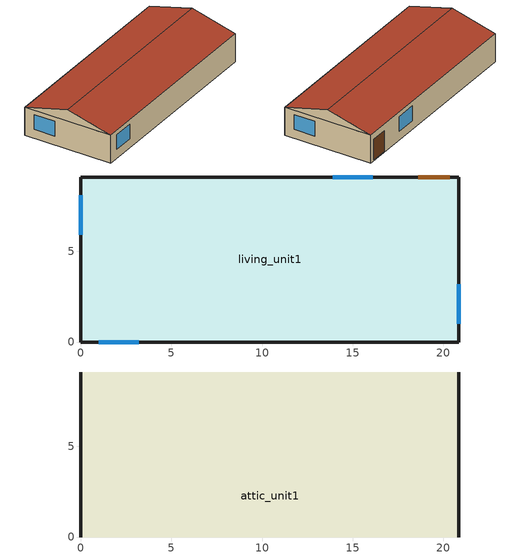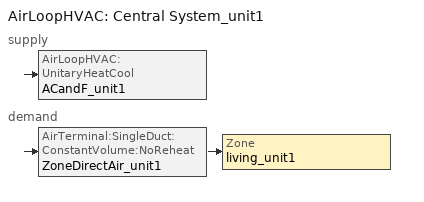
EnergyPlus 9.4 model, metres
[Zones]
living_unit1
 floor othersidecoefficients (Exterior Floor): 0,0 0,9.1 20.84,9.1 20.84,0 z0
 wall outside (Exterior Wall): 0,0 20.84,0 20.84,9.1 0,9.1 0,0 z0:2.9
 window (Exterior Window): 1,0 3.19,0 / 16.1,9.1 13.91,9.1 / 20.84,1 20.84,3.19 / 0,8.1 0,5.91 z0.91:2.44
 door (Exterior Door): 20.34,9.1 18.6,9.1 z0.1:2.23
 ceiling to attic_unit1 (Interior Ceiling): 0,0 20.84,0 20.84,9.1 0,9.1 z2.9
attic_unit1
 wall outside (Gable_end): 20.84,0,2.9 20.84,9.1,2.9 20.84,4.55,4.11; 0,9.1,2.9 0,0,2.9 0,4.55,4.11
 roof outside (Exterior Roof): 0,0,2.9 20.84,0,2.9 20.84,4.55,4.11 0,4.55,4.11; 20.84,9.1,2.9 0,9.1,2.9 0,4.55,4.11 20.84,4.55,4.11
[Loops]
AirLoopHVAC 'Central System_unit1'
 supply: AirLoopHVAC:UnitaryHeatCool 'ACandF_unit1'
 demand: AirTerminal:SingleDuct:ConstantVolume:NoReheat 'ZoneDirectAir_unit1' > Zone 'living_unit1'
[Material]
Name | Roughness | Thickness {m} | Conductivity {W/m-K} | Density {kg/m3} | Specific Heat {J/kg-K} | Solar Absorptance | Thermal Absorptance | Visible Absorptance
sheathing_consol_layer | Rough | 0.0127 | 0.0940184 | 685.008 | 1172.332
ceil_consol_layer | Rough | 0.300206 | 0.0617176 | 41.9286 | 776.251
floor_consol_layer | Rough | 0.23495 | 0.0515515 | 55.074 | 916.9311
wall_consol_layer | Rough | 0.2397 | 0.057165 | 120.801 | 1036.26
Asphalt_shingle | MediumRough | 0.00633985 | 0.08186 | 1121.29 | 1255.2 | 0.75
cement_stucco | MediumSmooth | 0.01905 | 0.721 | 1865.58 | 878.64
syn_stucco | MediumSmooth | 0.003048 | 8.65E-02 | 400 | 878.64
Drywall_1/2in | MediumSmooth | 0.0127 | 0.16009 | 800.923 | 1087.84
OSB_5/8in | MediumSmooth | 0.015875 | 0.1163 | 544.627 | 1213.36
OSB_7/16in | MediumSmooth | 0.0111125 | 0.1163 | 544.627 | 1213.36
Plywood_3/4in | Rough | 0.01905 | 0.115458 | 544.68 | 674.54 | 0.7 | 0.9 | 0.7
Carpet_n_pad | MediumSmooth | 0.0254001 | 0.0601314 | 32.0369 | 836.8 | 0.7 | 0.9 | 0.7
OSB_1/2in | MediumSmooth | 0.0127 | 0.1163 | 544.627 | 1213.36 | 0.7 | 0.9 | 0.7
door_const | Smooth | 0.0422696 | 0.0720096 | 512.64 | 767.58
Std Wood 6inch | MediumSmooth | 0.15 | 0.12 | 540 | 1210 | 0.7 | 0.9 | 0.7
[Construction]
Exterior Wall: syn_stucco, sheathing_consol_layer, OSB_7/16in, wall_consol_layer, Drywall_1/2in
InteriorFurnishings: Std Wood 6inch
Exterior Floor: floor_consol_layer, Plywood_3/4in, Carpet_n_pad
Interior Ceiling: ceil_consol_layer, Drywall_1/2in
Exterior Roof: Asphalt_shingle, OSB_1/2in
Exterior Window: Glass
Exterior Door: door_const
Gable_end: cement_stucco, Bldg_paper_felt, OSB_5/8in, Air_4_in_vert, Drywall_1/2in
[Material:NoMass]
Bldg_paper_felt: Roughness=Smooth; Thermal Resistance {m2-K/W}=0.0105666
[Material:AirGap]
Air_4_in_vert: Thermal Resistance {m2-K/W}=0.158499
[WindowMaterial:SimpleGlazingSystem]
Glass: U-Factor {W/m2-K}=1; Solar Heat Gain Coefficient=0.8; Visible Transmittance=0.88
[Zone] Multiplier=1
living_unit1; attic_unit1
[InternalMass]
Internalmass_unit1: Construction=InteriorFurnishings; Zone or ZoneList=living_unit1; Surface Area {m2}=300
[ThermostatSetpoint:DualSetpoint]
thermostat_living Dual SP Control: Heating Setpoint Temperature Schedule=heating_sch; Cooling Setpoint Temperature Schedule=cooling_sch
[AvailabilityManager:Scheduled]
System availability: Schedule=always_avail
[Sizing:Zone]
living_unit1: Zone Cooling Design Supply Air Temperature Input Method=SupplyAirTemperature; Zone Cooling Design Supply Air Temperature {C}=12; Zone Heating Design Supply Air Temperature Input Method=SupplyAirTemperature; Zone Heating Design Supply Air Temperature {C}=50; Zone Cooling Design Supply Air Humidity Ratio {kgWater/kgDryAir}=0.008; Zone Heating Design Supply Air Humidity Ratio {kgWater/kgDryAir}=0.008; Design Specification Outdoor Air Object=SZ_DSOA_living_unit1; Cooling Design Air Flow Method=DesignDay; Cooling Minimum Air Flow per Zone Floor Area {m3/s-m2}=0.000762; Heating Design Air Flow Method=DesignDay; Heating Maximum Air Flow per Zone Floor Area {m3/s-m2}=0.002032; Heating Maximum Air Flow {m3/s}=0.141576; Heating Maximum Air Flow Fraction=0.3; Account for Dedicated Outdoor Air System=No; Dedicated Outdoor Air System Control Strategy=NeutralSupplyAir; Dedicated Outdoor Air Low Setpoint Temperature for Design {C}=autosize; Dedicated Outdoor Air High Setpoint Temperature for Design {C}=autosize
[Sizing:System]
Central System_unit1: Type of Load to Size On=Sensible; Design Outdoor Air Flow Rate {m3/s}=autosize; Central Heating Maximum System Air Flow Ratio=1; Preheat Design Temperature {C}=7; Preheat Design Humidity Ratio {kgWater/kgDryAir}=0.008; Precool Design Temperature {C}=11; Precool Design Humidity Ratio {kgWater/kgDryAir}=0.008; Central Cooling Design Supply Air Temperature {C}=12; Central Heating Design Supply Air Temperature {C}=50; Type of Zone Sum to Use=NonCoincident; 100% Outdoor Air in Cooling=No; 100% Outdoor Air in Heating=No; Central Cooling Design Supply Air Humidity Ratio {kgWater/kgDryAir}=0.008; Central Heating Design Supply Air Humidity Ratio {kgWater/kgDryAir}=0.008; Cooling Supply Air Flow Rate Method=DesignDay; Heating Supply Air Flow Rate Method=DesignDay; Zone Maximum Outdoor Air Fraction=1; Cooling Design Capacity Method=CoolingDesignCapacity; Cooling Design Capacity {W}=autosize; Heating Design Capacity Method=HeatingDesignCapacity; Heating Design Capacity {W}=autosize; Central Cooling Capacity Control Method=OnOff
[ZoneControl:Thermostat]
Zone Thermostat_unit1: Zone or ZoneList=living_unit1; Control Type Schedule=zone_control_type; Control 1=thermostat_living Dual SP Control
[AirTerminal:SingleDuct:ConstantVolume:NoReheat]
ZoneDirectAir_unit1: Availability Schedule=always_avail; Maximum Air Flow Rate {m3/s}=autosize
[ZoneVentilation:DesignFlowRate]
Ventilation_unit1: Zone or ZoneList=living_unit1; Schedule=always_avail; Design Flow Rate Calculation Method=Flow/Zone; Design Flow Rate {m3/s}=autosize; Ventilation Type=Exhaust; Fan Pressure Rise {Pa}=0; Fan Total Efficiency=1; Constant Term Coefficient=1; Temperature Term Coefficient=0; Velocity Term Coefficient=0; Velocity Squared Term Coefficient=0; Minimum Indoor Temperature {C}=-100; Maximum Indoor Temperature {C}=100; Delta Temperature {deltaC}=-100; Minimum Outdoor Temperature {C}=-100; Maximum Outdoor Temperature {C}=100; Maximum Wind Speed {m/s}=40
[Coil:Cooling:DX:SingleSpeed]
DX Cooling Coil_unit1: Availability Schedule=always_avail; Gross Rated Total Cooling Capacity {W}=autosize; Gross Rated Sensible Heat Ratio=autosize; Gross Rated Cooling COP {W/W}=3.97009; Rated Air Flow Rate {m3/s}=autosize; Total Cooling Capacity Function of Temperature Curve=Cool-Cap-FT; Total Cooling Capacity Function of Flow Fraction Curve=ConstantCubic; Energy Input Ratio Function of Temperature Curve=Cool-EIR-FT; Energy Input Ratio Function of Flow Fraction Curve=ConstantCubic; Part Load Fraction Correlation Curve=Cool-PLF-fPLR
[Fan:OnOff]
Supply Fan_unit1: Availability Schedule=always_avail; Fan Total Efficiency=0.377; Pressure Rise {Pa}=400; Maximum Flow Rate {m3/s}=autosize; Motor Efficiency=0.65; Motor In Airstream Fraction=1
[AirLoopHVAC]
Central System_unit1: Design Supply Air Flow Rate {m3/s}=autosize
[AirLoopHVAC:UnitaryHeatCool]
ACandF_unit1: Availability Schedule=always_avail; Supply Air Fan Operating Mode Schedule=fan_cycle; Maximum Supply Air Temperature {C}=80; Cooling Supply Air Flow Rate {m3/s}=autosize; Heating Supply Air Flow Rate {m3/s}=autosize; No Load Supply Air Flow Rate {m3/s}=0; Controlling Zone or Thermostat Location=living_unit1; Supply Fan=Supply Fan_unit1; Fan Placement=BlowThrough; Heating Coil=Main Fuel Heating Coil_unit1; Cooling Coil=DX Cooling Coil_unit1; Dehumidification Control Type=None
[Coil:Heating:Fuel]
Main Fuel heating coil_unit1: Availability Schedule=always_avail; Fuel Type=NaturalGas; Burner Efficiency=0.9; Nominal Capacity {W}=autosize
[Zone equipment]
living_unit1: ZoneDirectAir_unit1
[People]
people_unit1: Zone or ZoneList=living_unit1; Number of People Schedule=Occupancy; Number of People Calculation Method=People; Number of People=3; Fraction Radiant=0; Sensible Heat Fraction=autocalculate; Activity Level Schedule=activity_sch; Enable ASHRAE 55 Comfort Warnings=No; Mean Radiant Temperature Calculation Type=ZoneAveraged
[Lights] Zone or ZoneList=living_unit1; Schedule=InteriorLightingHE; Design Level Calculation Method=Watts/Area; Return Air Fraction=0; Fraction Radiant=0.6; Fraction Visible=0.2; Fraction Replaceable=0
Name | Watts per Zone Floor Area {W/m2}
Living Hardwired Lighting1 | 1.15189
Living Plug-in Lighting1 | 0.478468
[ElectricEquipment]
plug_loads: Zone or ZoneList=living_unit1; Schedule=MiscPlugLoad; Design Level Calculation Method=EquipmentLevel; Design Level {W}=750; Fraction Latent=0; Fraction Radiant=0.3; Fraction Lost=0.1
[Schedule:Day:Hourly]
OccupancyDay: 1, 1, 1, 1, 1, 1, 1, 0.8831, 0.40861, 0.24189, 0.24189, 0.24189, 0.24189, 0.24189, 0.24189, 0.24189, 0.29498, 0.5531, 0.89693, 0.89693, 0.89693, 1, 1, 1
LightingDay_EELighting: 0.06875, 0.06875, 0.06875, 0.06875, 0.20625, 0.429688, 0.48125, 0.429688, 0.189062, 0.128906, 0.128906, 0.128906, 0.128906, 0.128906, 0.128906, 0.223438, 0.48125, 0.670312, 0.902344, 1, 1, 0.75625, 0.421094, 0.171875
MiscPlugLoadDay: 0.60749, 0.559339, 0.552853, 0.545071, 0.524481, 0.585279, 0.676232, 0.718547, 0.60749, 0.517023, 0.529183, 0.529345, 0.520428, 0.538424, 0.568742, 0.600357, 0.710117, 0.862678, 0.936608, 0.966764, 1, 0.976654, 0.845169, 0.734436
[Schedule:Week:Compact]
MiscPlugLoadWeek: For: AllDays, MiscPlugLoadDay
OccupancyWeek: For: AllDays, OccupancyDay
LightingProfileWeek_EELighting: For: AllDays, LightingDay_EELighting
[Schedule:Year]
Occupancy: OccupancyWeek, 1, 1, 12, 31
InteriorLightingHE: LightingProfileWeek_EELighting, 1, 1, 12, 31
MiscPlugLoad: MiscPlugLoadWeek, 1, 1, 12, 31
[Schedule:Compact]
activity_sch: Through: 12/31, For: AllDays, Until: 24:00, 117.28
zone_control_type: Through: 12/31, For: AllDays, Until 24:00, 4
always_avail: Through: 12/31, For: AllDays, Until: 24:00, 1
heating_sch: Through: 12/31, For: AllDays, Until: 24:00, 22.22
cooling_sch: Through: 12/31, For: AllDays, Until: 24:00, 23.88
fan_cycle: Through: 12/31, For: AllDays, Until: 24:00, 0
[Curve:Biquadratic] Minimum Value of x=-100; Maximum Value of x=100; Minimum Value of y=-100; Maximum Value of y=100
Name | Coefficient1 Constant | Coefficient2 x | Coefficient3 x**2 | Coefficient4 y | Coefficient5 y**2 | Coefficient6 x*y
Cool-Cap-fT | 1.26489 | -0.035055 | 0.00211086 | -0.00152689 | -7.0308e-06 | -0.000469184
Cool-EIR-fT | 0.384024 | 0.0296967 | -0.00113293 | 0.00649067 | 0.000262699 | -0.000120722
[Curve:Quadratic]
Cool-PLF-fPLR: Coefficient1 Constant=0.801414; Coefficient2 x=0.237447; Coefficient3 x**2=-0.0393773; Minimum Value of x=0; Maximum Value of x=1; Minimum Curve Output=0.7; Maximum Curve Output=1
[Curve:Cubic]
ConstantCubic: Coefficient1 Constant=1; Coefficient2 x=0; Coefficient3 x**2=0; Coefficient4 x**3=0; Minimum Value of x=-100; Maximum Value of x=100
